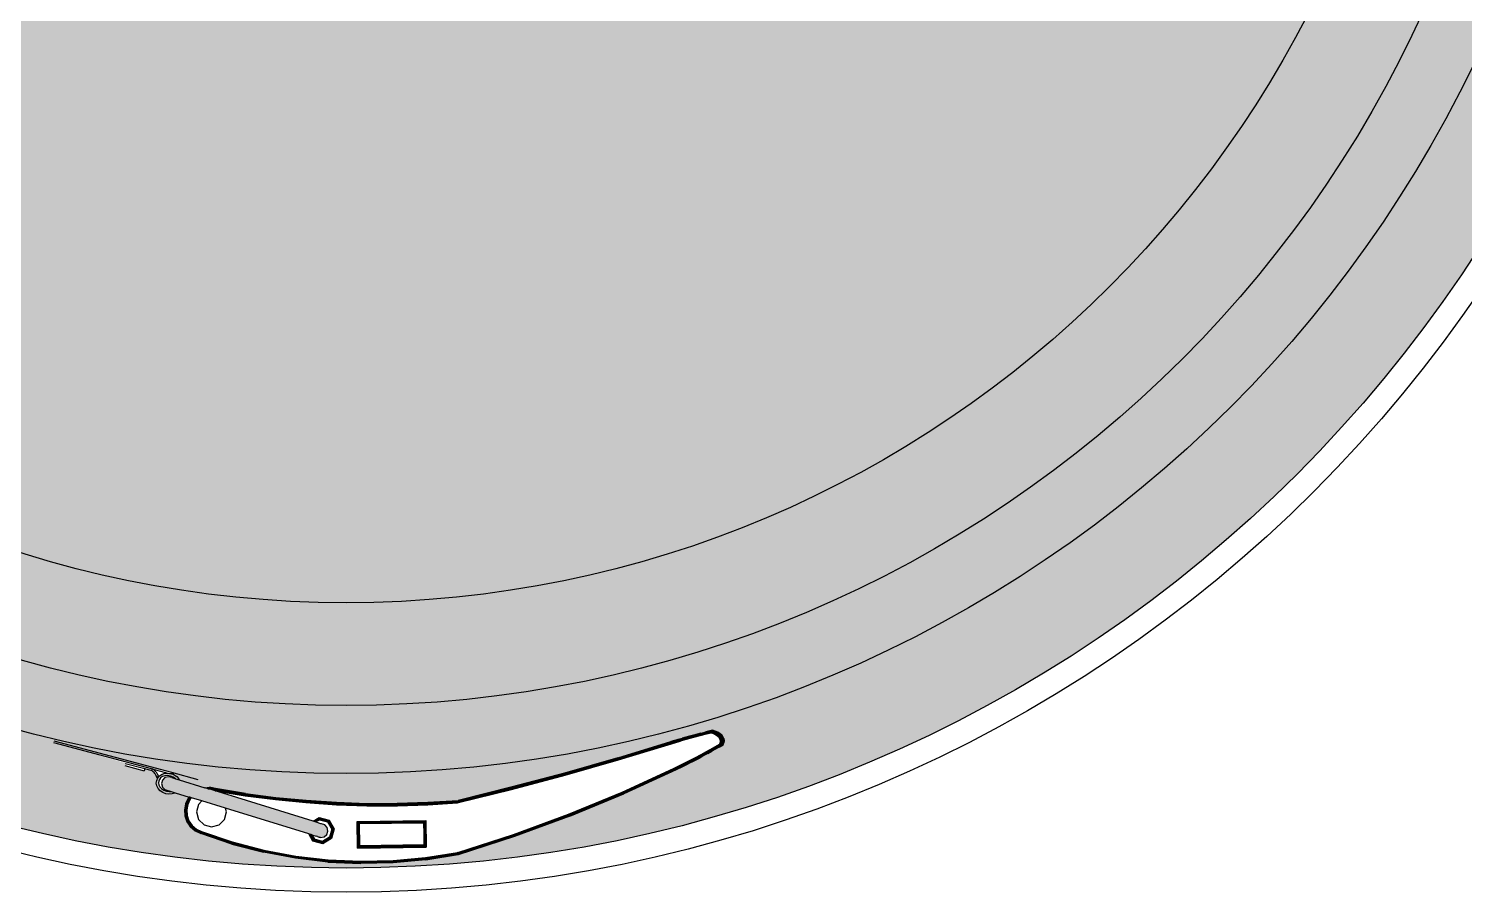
# Model space of a CAD drawing. Header units: millimetres. Extents: x -10849 to 51582, y -14593 to 28921.
# Drawn here: x 20472.1 to 20760.5, y 3285.2 to 3458.7 of the extents above; entities that cross this region are included whole.
import ezdxf

# ---------------------------------------------------------------- set-up
doc = ezdxf.new("R2010")
doc.units = ezdxf.units.MM
doc.layers.add('A-Door', color=150, linetype='Continuous')
doc.layers.add('Edges', color=7, linetype='Continuous')

# ---------------------------------------------------------------- blocks, each defined once
blk = doc.blocks.new('plasticwaterdrumplan')
at = {"layer": 'Edges'}
for p, q in [((25.724, -10.226), (26.594, -10.46)), ((25.728, -10.213), (26.776, -10.493)), ((30.757, -10.364), (31.23, -10.219)), ((31.231, -10.222), (30.758, -10.366)), ((31.232, -10.225), (30.759, -10.369)), ((31.234, -10.229), (30.761, -10.373)), ((31.235, -10.233), (30.763, -10.377)), ((30.764, -10.382), (31.304, -10.217)), ((31.263, -10.209), (31.23, -10.219)), ((31.264, -10.211), (31.231, -10.222)), ((31.265, -10.214), (31.232, -10.225)), ((31.267, -10.218), (31.234, -10.229)), ((31.269, -10.223), (31.235, -10.233)), ((31.263, -10.209), (31.297, -10.199)), ((31.298, -10.201), (31.264, -10.211)), ((31.299, -10.204), (31.265, -10.214)), ((31.3, -10.208), (31.267, -10.218)), ((31.302, -10.213), (31.269, -10.223)), ((31.297, -10.199), (31.331, -10.189)), ((31.331, -10.191), (31.298, -10.201)), ((31.332, -10.194), (31.299, -10.204)), ((31.334, -10.198), (31.3, -10.208)), ((31.335, -10.203), (31.302, -10.213)), ((31.304, -10.217), (31.337, -10.208)), ((31.364, -10.179), (31.331, -10.189)), ((31.365, -10.182), (31.331, -10.191)), ((31.366, -10.185), (31.332, -10.194)), ((31.367, -10.189), (31.334, -10.198)), ((31.369, -10.193), (31.335, -10.203)), ((31.337, -10.208), (31.404, -10.189)), ((31.398, -10.17), (31.364, -10.179)), ((31.399, -10.172), (31.365, -10.182)), ((31.4, -10.175), (31.366, -10.185)), ((31.401, -10.179), (31.367, -10.189)), ((31.402, -10.184), (31.369, -10.193)), ((31.398, -10.17), (31.432, -10.161)), ((31.433, -10.163), (31.399, -10.172)), ((31.434, -10.166), (31.4, -10.175)), ((31.435, -10.17), (31.401, -10.179)), ((31.436, -10.175), (31.402, -10.184)), ((31.404, -10.189), (31.437, -10.18)), ((31.466, -10.152), (31.432, -10.161)), ((31.467, -10.154), (31.433, -10.163)), ((31.467, -10.157), (31.434, -10.166)), ((31.468, -10.161), (31.435, -10.17)), ((31.469, -10.166), (31.436, -10.175)), ((31.437, -10.18), (31.504, -10.162)), ((31.5, -10.143), (31.466, -10.152)), ((31.501, -10.146), (31.467, -10.154)), ((31.501, -10.149), (31.467, -10.157)), ((31.502, -10.153), (31.468, -10.161)), ((31.503, -10.157), (31.469, -10.166)), ((31.5, -10.143), (31.534, -10.134)), ((31.535, -10.137), (31.501, -10.146)), ((31.535, -10.14), (31.501, -10.149)), ((31.536, -10.144), (31.502, -10.153)), ((31.537, -10.149), (31.503, -10.157)), ((31.504, -10.162), (31.538, -10.154)), ((31.568, -10.126), (31.534, -10.134)), ((31.569, -10.129), (31.535, -10.137)), ((31.569, -10.132), (31.535, -10.14)), ((31.57, -10.136), (31.536, -10.144)), ((31.571, -10.141), (31.537, -10.149)), ((31.538, -10.154), (31.591, -10.141)), ((31.603, -10.118), (31.568, -10.126)), ((31.601, -10.121), (31.569, -10.129)), ((31.599, -10.125), (31.569, -10.132)), ((31.597, -10.13), (31.57, -10.136)), ((31.594, -10.135), (31.571, -10.141)), ((31.594, -10.135), (31.591, -10.141)), ((31.591, -10.141), (31.604, -10.145)), ((31.597, -10.13), (31.594, -10.135)), ((31.61, -10.14), (31.594, -10.135)), ((31.599, -10.125), (31.597, -10.13)), ((31.616, -10.135), (31.597, -10.13)), ((31.601, -10.121), (31.599, -10.125)), ((31.621, -10.131), (31.599, -10.125)), ((31.603, -10.118), (31.601, -10.121)), ((31.625, -10.128), (31.601, -10.121)), ((31.603, -10.118), (31.628, -10.125)), ((31.627, -10.126), (31.603, -10.118)), ((31.604, -10.145), (31.623, -10.153)), ((31.609, -10.274), (31.665, -10.242)), ((31.63, -10.148), (31.61, -10.14)), ((31.616, -10.135), (31.621, -10.131)), ((31.637, -10.143), (31.616, -10.135)), ((31.621, -10.131), (31.625, -10.128)), ((31.643, -10.14), (31.621, -10.131)), ((31.623, -10.153), (31.639, -10.162)), ((31.625, -10.128), (31.627, -10.126)), ((31.647, -10.137), (31.625, -10.128)), ((31.627, -10.126), (31.628, -10.125)), ((31.65, -10.135), (31.627, -10.126)), ((31.651, -10.134), (31.628, -10.125)), ((31.647, -10.158), (31.63, -10.148)), ((31.643, -10.14), (31.637, -10.143)), ((31.654, -10.154), (31.637, -10.143)), ((31.639, -10.162), (31.652, -10.174)), ((31.647, -10.137), (31.643, -10.14)), ((31.661, -10.151), (31.643, -10.14)), ((31.65, -10.135), (31.647, -10.137)), ((31.666, -10.148), (31.647, -10.137)), ((31.661, -10.17), (31.647, -10.158)), ((31.673, -10.244), (31.648, -10.258)), ((31.65, -10.135), (31.651, -10.134)), ((31.669, -10.146), (31.65, -10.135)), ((31.67, -10.146), (31.651, -10.134)), ((31.652, -10.174), (31.662, -10.187)), ((31.681, -10.245), (31.653, -10.261)), ((31.661, -10.151), (31.654, -10.154)), ((31.669, -10.167), (31.654, -10.154)), ((31.666, -10.148), (31.661, -10.151)), ((31.675, -10.164), (31.661, -10.151)), ((31.671, -10.184), (31.661, -10.17)), ((31.662, -10.187), (31.667, -10.201)), ((31.668, -10.233), (31.665, -10.242)), ((31.665, -10.242), (31.673, -10.244)), ((31.669, -10.146), (31.666, -10.148)), ((31.681, -10.161), (31.666, -10.148)), ((31.667, -10.201), (31.67, -10.216)), ((31.67, -10.216), (31.668, -10.233)), ((31.669, -10.146), (31.67, -10.146)), ((31.684, -10.16), (31.669, -10.146)), ((31.669, -10.167), (31.675, -10.164)), ((31.679, -10.181), (31.669, -10.167)), ((31.67, -10.146), (31.685, -10.159)), ((31.677, -10.199), (31.671, -10.184)), ((31.673, -10.244), (31.677, -10.231)), ((31.673, -10.244), (31.681, -10.245)), ((31.675, -10.164), (31.681, -10.161)), ((31.686, -10.178), (31.675, -10.164)), ((31.679, -10.215), (31.677, -10.199)), ((31.677, -10.231), (31.679, -10.215)), ((31.686, -10.178), (31.679, -10.181)), ((31.685, -10.196), (31.679, -10.181)), ((31.681, -10.161), (31.684, -10.16)), ((31.692, -10.176), (31.681, -10.161)), ((31.681, -10.245), (31.686, -10.231)), ((31.681, -10.245), (31.688, -10.246)), ((31.684, -10.16), (31.685, -10.159)), ((31.695, -10.175), (31.684, -10.16)), ((31.696, -10.175), (31.685, -10.159)), ((31.693, -10.194), (31.685, -10.196)), ((31.688, -10.213), (31.685, -10.196)), ((31.692, -10.176), (31.686, -10.178)), ((31.693, -10.194), (31.686, -10.178)), ((31.686, -10.231), (31.688, -10.213)), ((31.686, -10.231), (31.693, -10.23)), ((31.695, -10.212), (31.688, -10.213)), ((31.688, -10.246), (31.693, -10.23)), ((31.695, -10.175), (31.692, -10.176)), ((31.698, -10.193), (31.692, -10.176)), ((31.698, -10.193), (31.693, -10.194)), ((31.695, -10.212), (31.693, -10.194)), ((31.693, -10.23), (31.695, -10.212)), ((31.693, -10.247), (31.699, -10.229)), ((31.693, -10.23), (31.699, -10.229)), ((31.695, -10.175), (31.696, -10.175)), ((31.702, -10.192), (31.695, -10.175)), ((31.701, -10.211), (31.695, -10.212)), ((31.703, -10.192), (31.696, -10.175)), ((31.696, -10.248), (31.702, -10.229)), ((31.697, -10.248), (31.703, -10.229)), ((31.702, -10.192), (31.698, -10.193)), ((31.701, -10.211), (31.698, -10.193)), ((31.699, -10.229), (31.701, -10.211)), ((31.699, -10.229), (31.702, -10.229)), ((31.704, -10.21), (31.701, -10.211)), ((31.702, -10.192), (31.703, -10.192)), ((31.704, -10.21), (31.702, -10.192)), ((31.702, -10.229), (31.704, -10.21)), ((31.702, -10.229), (31.703, -10.229)), ((31.703, -10.192), (31.706, -10.21)), ((31.706, -10.21), (31.703, -10.229)), ((31.704, -10.21), (31.706, -10.21)), ((30.757, -10.364), (30.282, -10.5)), ((30.758, -10.366), (30.283, -10.502)), ((30.759, -10.369), (30.284, -10.505)), ((30.761, -10.373), (30.285, -10.509)), ((31.403, -10.386), (31.438, -10.368)), ((31.443, -10.371), (31.408, -10.39)), ((31.438, -10.368), (31.508, -10.331)), ((31.478, -10.353), (31.443, -10.371)), ((31.483, -10.356), (31.448, -10.375)), ((31.486, -10.359), (31.451, -10.378)), ((31.489, -10.361), (31.454, -10.38)), ((31.457, -10.382), (31.492, -10.363)), ((31.513, -10.334), (31.478, -10.353)), ((31.517, -10.338), (31.483, -10.356)), ((31.521, -10.34), (31.486, -10.359)), ((31.524, -10.343), (31.489, -10.361)), ((31.527, -10.344), (31.492, -10.363)), ((31.508, -10.331), (31.542, -10.312)), ((31.547, -10.316), (31.513, -10.334)), ((31.552, -10.319), (31.517, -10.338)), ((31.556, -10.322), (31.521, -10.34)), ((31.559, -10.324), (31.524, -10.343)), ((31.561, -10.325), (31.527, -10.344)), ((31.542, -10.312), (31.609, -10.274)), ((31.581, -10.297), (31.547, -10.316)), ((31.586, -10.3), (31.552, -10.319)), ((31.59, -10.302), (31.556, -10.322)), ((31.593, -10.305), (31.559, -10.324)), ((31.561, -10.325), (31.596, -10.306)), ((31.615, -10.277), (31.581, -10.297)), ((31.62, -10.281), (31.586, -10.3)), ((31.624, -10.283), (31.59, -10.302)), ((31.627, -10.285), (31.593, -10.305)), ((31.63, -10.287), (31.596, -10.306)), ((31.648, -10.258), (31.615, -10.277)), ((31.653, -10.261), (31.62, -10.281)), ((31.657, -10.264), (31.624, -10.283)), ((31.661, -10.266), (31.627, -10.285)), ((31.663, -10.268), (31.63, -10.287)), ((31.688, -10.246), (31.657, -10.264)), ((31.693, -10.247), (31.661, -10.266)), ((31.663, -10.268), (31.697, -10.248)), ((31.696, -10.248), (31.663, -10.268)), ((31.688, -10.246), (31.693, -10.247)), ((31.693, -10.247), (31.696, -10.248)), ((31.696, -10.248), (31.697, -10.248)), ((26.359, -10.433), (26.532, -10.48)), ((26.364, -10.414), (26.537, -10.46)), ((26.537, -10.46), (26.532, -10.48)), ((26.537, -10.46), (26.59, -10.474)), ((26.599, -10.478), (26.59, -10.474)), ((26.594, -10.46), (26.602, -10.462)), ((26.607, -10.483), (26.599, -10.478)), ((26.616, -10.47), (26.602, -10.462)), ((26.602, -10.462), (26.745, -10.5)), ((26.607, -10.483), (26.614, -10.489)), ((26.621, -10.495), (26.614, -10.489)), ((26.623, -10.475), (26.616, -10.47)), ((26.628, -10.503), (26.621, -10.495)), ((26.629, -10.48), (26.623, -10.475)), ((26.635, -10.486), (26.629, -10.48)), ((26.64, -10.492), (26.635, -10.486)), ((26.645, -10.498), (26.64, -10.492)), ((26.649, -10.506), (26.645, -10.498)), ((26.717, -10.502), (26.745, -10.5)), ((26.745, -10.5), (26.773, -10.504)), ((26.745, -10.5), (26.772, -10.507)), ((26.776, -10.493), (27.012, -10.557)), ((26.776, -10.493), (26.8, -10.515)), ((30.282, -10.5), (29.804, -10.627)), ((30.283, -10.502), (29.805, -10.63)), ((30.763, -10.377), (30.286, -10.514)), ((30.288, -10.519), (30.764, -10.382)), ((30.797, -10.67), (31.262, -10.457)), ((31.266, -10.461), (30.801, -10.674)), ((31.27, -10.464), (30.804, -10.678)), ((31.273, -10.468), (30.807, -10.681)), ((31.276, -10.47), (30.809, -10.684)), ((31.278, -10.472), (30.811, -10.686)), ((31.262, -10.457), (31.333, -10.422)), ((31.302, -10.443), (31.266, -10.461)), ((31.306, -10.447), (31.27, -10.464)), ((31.309, -10.45), (31.273, -10.468)), ((31.312, -10.452), (31.276, -10.47)), ((31.314, -10.454), (31.278, -10.472)), ((31.337, -10.426), (31.302, -10.443)), ((31.342, -10.429), (31.306, -10.447)), ((31.345, -10.432), (31.309, -10.45)), ((31.348, -10.435), (31.312, -10.452)), ((31.314, -10.454), (31.35, -10.436)), ((31.333, -10.422), (31.403, -10.386)), ((31.373, -10.408), (31.337, -10.426)), ((31.377, -10.411), (31.342, -10.429)), ((31.381, -10.414), (31.345, -10.432)), ((31.384, -10.417), (31.348, -10.435)), ((31.35, -10.436), (31.386, -10.418)), ((31.408, -10.39), (31.373, -10.408)), ((31.413, -10.393), (31.377, -10.411)), ((31.416, -10.396), (31.381, -10.414)), ((31.419, -10.398), (31.384, -10.417)), ((31.422, -10.4), (31.386, -10.418)), ((31.448, -10.375), (31.413, -10.393)), ((31.451, -10.378), (31.416, -10.396)), ((31.454, -10.38), (31.419, -10.398)), ((31.422, -10.4), (31.457, -10.382)), ((26.633, -10.51), (26.628, -10.503)), ((26.638, -10.518), (26.633, -10.51)), ((26.642, -10.527), (26.638, -10.518)), ((26.641, -10.59), (26.644, -10.566)), ((26.646, -10.615), (26.641, -10.59)), ((26.645, -10.536), (26.642, -10.527)), ((26.644, -10.566), (26.654, -10.544)), ((26.646, -10.539), (26.645, -10.536)), ((26.65, -10.545), (26.646, -10.539)), ((26.658, -10.638), (26.646, -10.615)), ((26.653, -10.513), (26.649, -10.506)), ((26.65, -10.545), (26.649, -10.55)), ((26.658, -10.529), (26.65, -10.545)), ((26.656, -10.521), (26.653, -10.513)), ((26.654, -10.544), (26.67, -10.525)), ((26.658, -10.529), (26.656, -10.521)), ((26.662, -10.571), (26.66, -10.586)), ((26.66, -10.586), (26.663, -10.604)), ((26.668, -10.557), (26.662, -10.571)), ((26.663, -10.604), (26.673, -10.622)), ((26.679, -10.543), (26.668, -10.557)), ((26.67, -10.525), (26.692, -10.511)), ((26.673, -10.622), (26.688, -10.639)), ((26.696, -10.532), (26.679, -10.543)), ((26.696, -10.564), (26.688, -10.594)), ((26.688, -10.594), (26.696, -10.625)), ((26.692, -10.511), (26.717, -10.502)), ((26.718, -10.525), (26.696, -10.532)), ((26.718, -10.541), (26.696, -10.564)), ((26.696, -10.625), (26.718, -10.648)), ((26.742, -10.523), (26.718, -10.525)), ((26.749, -10.533), (26.718, -10.541)), ((26.767, -10.527), (26.742, -10.523)), ((26.78, -10.541), (26.749, -10.533)), ((26.791, -10.536), (26.767, -10.527)), ((26.8, -10.515), (26.772, -10.507)), ((26.773, -10.504), (26.8, -10.515)), ((26.78, -10.541), (26.805, -10.549)), ((26.811, -10.55), (26.791, -10.536)), ((26.8, -10.515), (26.823, -10.531)), ((26.811, -10.55), (26.805, -10.549)), ((26.812, -10.551), (26.811, -10.55)), ((26.812, -10.551), (26.846, -10.561)), ((26.823, -10.531), (26.841, -10.551)), ((26.841, -10.551), (26.846, -10.561)), ((26.846, -10.561), (27.073, -10.631)), ((27.073, -10.631), (27.115, -10.627)), ((27.078, -10.633), (27.114, -10.63)), ((27.114, -10.63), (27.115, -10.627)), ((27.114, -10.633), (27.114, -10.63)), ((27.114, -10.63), (27.168, -10.64)), ((27.169, -10.638), (27.115, -10.627)), ((29.804, -10.627), (29.334, -10.745)), ((29.805, -10.63), (29.334, -10.747)), ((30.284, -10.505), (29.806, -10.633)), ((30.285, -10.509), (29.807, -10.637)), ((30.286, -10.514), (29.808, -10.641)), ((29.809, -10.646), (30.288, -10.519)), ((26.676, -10.658), (26.658, -10.638)), ((26.699, -10.674), (26.676, -10.658)), ((26.688, -10.639), (26.708, -10.653)), ((26.725, -10.684), (26.699, -10.674)), ((26.708, -10.653), (26.731, -10.662)), ((26.718, -10.648), (26.772, -10.664)), ((26.753, -10.689), (26.725, -10.684)), ((26.731, -10.662), (26.756, -10.665)), ((26.781, -10.686), (26.753, -10.689)), ((26.756, -10.665), (26.772, -10.664)), ((26.772, -10.664), (26.81, -10.676)), ((26.806, -10.678), (26.781, -10.686)), ((26.81, -10.676), (26.806, -10.678)), ((26.81, -10.676), (26.933, -10.714)), ((26.926, -10.723), (26.902, -10.773)), ((26.904, -10.774), (26.928, -10.725)), ((26.907, -10.775), (26.931, -10.726)), ((26.911, -10.776), (26.934, -10.729)), ((26.916, -10.778), (26.938, -10.731)), ((26.943, -10.734), (26.921, -10.779)), ((26.933, -10.714), (26.926, -10.723)), ((26.928, -10.725), (26.926, -10.723)), ((26.928, -10.725), (26.936, -10.715)), ((26.931, -10.726), (26.928, -10.725)), ((26.931, -10.726), (26.94, -10.716)), ((26.934, -10.729), (26.931, -10.726)), ((26.936, -10.715), (26.933, -10.714)), ((26.934, -10.729), (26.944, -10.717)), ((26.94, -10.716), (26.936, -10.715)), ((26.938, -10.731), (26.949, -10.719)), ((26.944, -10.717), (26.94, -10.716)), ((26.955, -10.72), (26.943, -10.734)), ((26.949, -10.719), (26.944, -10.717)), ((26.955, -10.72), (26.949, -10.719)), ((27.048, -10.749), (26.955, -10.72)), ((27.048, -10.749), (27.018, -10.779)), ((27.259, -10.814), (27.048, -10.749)), ((27.078, -10.633), (27.073, -10.631)), ((27.087, -10.635), (27.078, -10.633)), ((27.087, -10.635), (27.114, -10.633)), ((27.098, -10.639), (27.087, -10.635)), ((27.098, -10.639), (27.114, -10.638)), ((27.11, -10.643), (27.098, -10.639)), ((27.11, -10.643), (27.114, -10.642)), ((27.114, -10.633), (27.168, -10.643)), ((27.114, -10.638), (27.114, -10.633)), ((27.114, -10.638), (27.167, -10.648)), ((27.114, -10.642), (27.166, -10.652)), ((27.148, -10.654), (27.114, -10.642)), ((27.165, -10.658), (27.148, -10.654)), ((28.039, -10.928), (27.148, -10.654)), ((27.165, -10.658), (27.434, -10.702)), ((27.435, -10.697), (27.166, -10.652)), ((27.436, -10.692), (27.167, -10.648)), ((27.437, -10.684), (27.168, -10.64)), ((27.436, -10.688), (27.168, -10.643)), ((27.437, -10.682), (27.169, -10.638)), ((27.434, -10.702), (27.704, -10.737)), ((27.705, -10.732), (27.435, -10.697)), ((27.706, -10.723), (27.436, -10.688)), ((27.705, -10.727), (27.436, -10.692)), ((27.437, -10.682), (27.706, -10.717)), ((27.706, -10.72), (27.437, -10.684)), ((27.704, -10.737), (27.975, -10.764)), ((27.976, -10.754), (27.705, -10.727)), ((27.976, -10.759), (27.705, -10.732)), ((27.706, -10.717), (27.977, -10.744)), ((27.977, -10.746), (27.706, -10.72)), ((27.976, -10.75), (27.706, -10.723)), ((28.248, -10.767), (27.976, -10.75)), ((28.248, -10.772), (27.976, -10.754)), ((28.248, -10.762), (27.977, -10.744)), ((28.248, -10.764), (27.977, -10.746)), ((29.063, -10.762), (29.334, -10.745)), ((29.334, -10.747), (29.063, -10.764)), ((29.335, -10.75), (29.063, -10.768)), ((29.326, -10.756), (29.063, -10.772)), ((29.335, -10.754), (29.326, -10.756)), ((29.326, -10.756), (29.327, -10.76)), ((29.334, -10.747), (29.334, -10.745)), ((29.335, -10.75), (29.334, -10.747)), ((29.806, -10.633), (29.335, -10.75)), ((29.807, -10.637), (29.335, -10.754)), ((29.808, -10.641), (29.335, -10.759)), ((29.335, -10.754), (29.335, -10.75)), ((29.335, -10.754), (29.335, -10.759)), ((29.336, -10.764), (29.809, -10.646)), ((30.318, -10.868), (30.797, -10.67)), ((30.801, -10.674), (30.321, -10.872)), ((30.804, -10.678), (30.324, -10.876)), ((30.807, -10.681), (30.327, -10.879)), ((30.809, -10.684), (30.329, -10.882)), ((30.33, -10.884), (30.811, -10.686)), ((26.902, -10.773), (26.891, -10.827)), ((26.891, -10.827), (26.896, -10.882)), ((26.894, -10.827), (26.891, -10.827)), ((26.894, -10.827), (26.904, -10.774)), ((26.898, -10.882), (26.894, -10.827)), ((26.897, -10.828), (26.894, -10.827)), ((26.896, -10.882), (26.914, -10.935)), ((26.898, -10.882), (26.896, -10.882)), ((26.897, -10.828), (26.907, -10.775)), ((26.901, -10.881), (26.897, -10.828)), ((26.902, -10.828), (26.897, -10.828)), ((26.901, -10.881), (26.898, -10.882)), ((26.916, -10.933), (26.898, -10.882)), ((26.906, -10.88), (26.901, -10.881)), ((26.919, -10.932), (26.901, -10.881)), ((26.902, -10.773), (26.904, -10.774)), ((26.902, -10.828), (26.911, -10.776)), ((26.906, -10.88), (26.902, -10.828)), ((26.904, -10.774), (26.907, -10.775)), ((26.906, -10.828), (26.916, -10.778)), ((26.91, -10.879), (26.906, -10.828)), ((26.923, -10.93), (26.906, -10.88)), ((26.907, -10.775), (26.911, -10.776)), ((26.927, -10.928), (26.91, -10.879)), ((26.921, -10.779), (26.912, -10.828)), ((26.912, -10.828), (26.916, -10.878)), ((26.916, -10.878), (26.932, -10.925)), ((27.018, -10.779), (27, -10.846)), ((27, -10.846), (27.018, -10.913)), ((27.25, -10.913), (27.268, -10.846)), ((27.268, -10.846), (27.259, -10.814)), ((28.001, -11.042), (27.259, -10.814)), ((27.975, -10.764), (28.247, -10.782)), ((28.247, -10.776), (27.976, -10.759)), ((28.519, -10.785), (28.247, -10.776)), ((28.247, -10.782), (28.519, -10.791)), ((28.248, -10.762), (28.52, -10.77)), ((28.52, -10.773), (28.248, -10.764)), ((28.52, -10.776), (28.248, -10.767)), ((28.519, -10.781), (28.248, -10.772)), ((28.792, -10.781), (28.519, -10.781)), ((28.792, -10.785), (28.519, -10.785)), ((28.519, -10.791), (28.792, -10.791)), ((28.52, -10.77), (28.791, -10.77)), ((28.791, -10.773), (28.52, -10.773)), ((28.792, -10.776), (28.52, -10.776)), ((29.063, -10.762), (28.791, -10.77)), ((29.063, -10.764), (28.791, -10.773)), ((29.063, -10.768), (28.792, -10.776)), ((29.063, -10.772), (28.792, -10.781)), ((29.064, -10.777), (28.792, -10.785)), ((28.792, -10.791), (29.064, -10.782)), ((29.327, -10.76), (29.064, -10.777)), ((29.064, -10.782), (29.328, -10.765)), ((29.327, -10.761), (29.332, -10.759)), ((29.332, -10.759), (29.327, -10.76)), ((29.327, -10.76), (29.327, -10.761)), ((29.327, -10.761), (29.328, -10.765)), ((29.328, -10.766), (29.336, -10.764)), ((29.328, -10.765), (29.336, -10.764)), ((29.328, -10.765), (29.328, -10.766)), ((29.332, -10.759), (29.335, -10.759)), ((29.335, -10.759), (29.336, -10.764)), ((29.827, -11.048), (30.318, -10.868)), ((30.321, -10.872), (29.83, -11.053)), ((30.324, -10.876), (29.832, -11.057)), ((30.327, -10.879), (29.834, -11.061)), ((30.329, -10.882), (29.836, -11.063)), ((30.33, -10.884), (29.837, -11.066)), ((26.916, -10.933), (26.914, -10.935)), ((26.914, -10.935), (26.945, -10.98)), ((26.919, -10.932), (26.916, -10.933)), ((26.947, -10.979), (26.916, -10.933)), ((26.923, -10.93), (26.919, -10.932)), ((26.95, -10.976), (26.919, -10.932)), ((26.953, -10.974), (26.923, -10.93)), ((26.956, -10.97), (26.927, -10.928)), ((26.932, -10.925), (26.96, -10.967)), ((26.945, -10.98), (26.947, -10.979)), ((26.945, -10.98), (26.987, -11.016)), ((26.947, -10.979), (26.95, -10.976)), ((26.989, -11.014), (26.947, -10.979)), ((26.95, -10.976), (26.953, -10.974)), ((26.99, -11.011), (26.95, -10.976)), ((26.993, -11.008), (26.953, -10.974)), ((26.995, -11.004), (26.956, -10.97)), ((26.96, -10.967), (26.998, -10.999)), ((26.989, -11.014), (26.987, -11.016)), ((26.99, -11.011), (26.989, -11.014)), ((27.038, -11.038), (26.989, -11.014)), ((26.993, -11.008), (26.99, -11.011)), ((27.039, -11.035), (26.99, -11.011)), ((27.041, -11.031), (26.993, -11.008)), ((27.043, -11.026), (26.995, -11.004)), ((26.998, -10.999), (27.045, -11.022)), ((27.018, -10.913), (27.067, -10.962)), ((27.067, -10.962), (27.134, -10.98)), ((27.134, -10.98), (27.201, -10.962)), ((27.201, -10.962), (27.25, -10.913)), ((28.039, -10.928), (28.095, -10.896)), ((28.045, -10.93), (28.039, -10.928)), ((28.096, -10.901), (28.045, -10.93)), ((28.052, -10.932), (28.045, -10.93)), ((28.096, -10.907), (28.052, -10.932)), ((28.057, -10.934), (28.052, -10.932)), ((28.097, -10.911), (28.057, -10.934)), ((28.061, -10.935), (28.057, -10.934)), ((28.097, -10.914), (28.061, -10.935)), ((28.065, -10.936), (28.061, -10.935)), ((28.065, -10.936), (28.098, -10.917)), ((28.065, -10.936), (28.106, -10.949)), ((28.095, -10.896), (28.182, -10.919)), ((28.179, -10.924), (28.096, -10.901)), ((28.096, -10.907), (28.096, -10.901)), ((28.176, -10.928), (28.096, -10.907)), ((28.097, -10.911), (28.096, -10.907)), ((28.173, -10.931), (28.097, -10.911)), ((28.097, -10.914), (28.097, -10.911)), ((28.171, -10.934), (28.097, -10.914)), ((28.098, -10.917), (28.097, -10.914)), ((28.098, -10.917), (28.169, -10.936)), ((28.106, -10.949), (28.107, -10.949)), ((28.107, -10.949), (28.11, -10.95)), ((28.11, -10.95), (28.112, -10.951)), ((28.112, -10.951), (28.115, -10.952)), ((28.145, -10.962), (28.115, -10.952)), ((28.166, -10.986), (28.145, -10.962)), ((28.172, -11.018), (28.166, -10.986)), ((28.171, -10.934), (28.169, -10.936)), ((28.169, -10.936), (28.206, -11)), ((28.173, -10.931), (28.171, -10.934)), ((28.209, -11), (28.171, -10.934)), ((28.176, -10.928), (28.173, -10.931)), ((28.212, -11), (28.173, -10.931)), ((28.179, -10.924), (28.176, -10.928)), ((28.217, -10.999), (28.176, -10.928)), ((28.222, -10.998), (28.179, -10.924)), ((28.182, -10.919), (28.228, -10.998)), ((28.206, -11), (28.187, -11.072)), ((28.189, -11.074), (28.209, -11)), ((28.192, -11.076), (28.212, -11)), ((28.196, -11.079), (28.217, -10.999)), ((28.2, -11.082), (28.222, -10.998)), ((28.228, -10.998), (28.204, -11.085)), ((28.206, -11), (28.209, -11)), ((28.209, -11), (28.212, -11)), ((28.212, -11), (28.217, -10.999)), ((28.217, -10.999), (28.222, -10.998)), ((28.433, -10.932), (29.046, -10.923)), ((28.436, -11.169), (28.433, -10.932)), ((28.433, -10.932), (28.438, -10.937)), ((29.041, -10.928), (28.438, -10.937)), ((28.438, -10.937), (28.441, -11.163)), ((28.438, -10.937), (28.443, -10.941)), ((29.036, -10.933), (28.443, -10.941)), ((28.443, -10.941), (28.446, -11.158)), ((28.443, -10.941), (28.447, -10.946)), ((29.032, -10.937), (28.447, -10.946)), ((28.447, -10.946), (28.45, -10.949)), ((28.447, -10.946), (28.45, -11.154)), ((29.029, -10.941), (28.45, -10.949)), ((28.45, -10.949), (28.453, -11.151)), ((28.45, -10.949), (28.453, -10.951)), ((28.453, -10.951), (29.026, -10.943)), ((28.456, -11.148), (28.453, -10.951)), ((29.026, -10.943), (29.029, -10.941)), ((29.026, -10.943), (29.029, -11.14)), ((29.029, -10.941), (29.032, -10.937)), ((29.031, -11.143), (29.029, -10.941)), ((29.032, -10.937), (29.036, -10.933)), ((29.035, -11.146), (29.032, -10.937)), ((29.036, -10.933), (29.041, -10.928)), ((29.039, -11.15), (29.036, -10.933)), ((29.041, -10.928), (29.046, -10.923)), ((29.044, -11.155), (29.041, -10.928)), ((29.046, -10.923), (29.049, -11.16)), ((26.987, -11.016), (27.037, -11.04)), ((27.038, -11.038), (27.037, -11.04)), ((27.314, -11.133), (27.037, -11.04)), ((27.314, -11.13), (27.038, -11.038)), ((27.315, -11.127), (27.039, -11.035)), ((27.316, -11.123), (27.041, -11.031)), ((27.318, -11.119), (27.043, -11.026)), ((27.045, -11.022), (27.319, -11.114)), ((27.597, -11.204), (27.314, -11.13)), ((27.314, -11.133), (27.596, -11.206)), ((27.597, -11.2), (27.315, -11.127)), ((27.598, -11.196), (27.316, -11.123)), ((27.599, -11.192), (27.318, -11.119)), ((27.319, -11.114), (27.6, -11.187)), ((28.038, -11.107), (28.001, -11.042)), ((28.008, -11.044), (28.001, -11.042)), ((28.008, -11.044), (28.042, -11.103)), ((28.015, -11.047), (28.008, -11.044)), ((28.015, -11.047), (28.045, -11.098)), ((28.021, -11.048), (28.015, -11.047)), ((28.021, -11.048), (28.048, -11.095)), ((28.025, -11.05), (28.021, -11.048)), ((28.025, -11.05), (28.05, -11.092)), ((28.028, -11.051), (28.025, -11.05)), ((28.028, -11.051), (28.052, -11.09)), ((28.029, -11.051), (28.028, -11.051)), ((28.052, -11.09), (28.029, -11.051)), ((28.029, -11.051), (28.068, -11.063)), ((28.126, -11.13), (28.038, -11.107)), ((28.045, -11.098), (28.042, -11.103)), ((28.042, -11.103), (28.125, -11.125)), ((28.048, -11.095), (28.045, -11.098)), ((28.045, -11.098), (28.124, -11.12)), ((28.05, -11.092), (28.048, -11.095)), ((28.048, -11.095), (28.124, -11.115)), ((28.052, -11.09), (28.05, -11.092)), ((28.05, -11.092), (28.123, -11.112)), ((28.123, -11.109), (28.052, -11.09)), ((28.078, -11.066), (28.068, -11.063)), ((28.078, -11.066), (28.086, -11.068)), ((28.086, -11.068), (28.088, -11.069)), ((28.088, -11.069), (28.093, -11.071)), ((28.093, -11.071), (28.096, -11.071)), ((28.096, -11.071), (28.099, -11.072)), ((28.099, -11.072), (28.101, -11.073)), ((28.106, -11.074), (28.101, -11.073)), ((28.106, -11.074), (28.137, -11.069)), ((28.187, -11.072), (28.123, -11.109)), ((28.123, -11.112), (28.189, -11.074)), ((28.123, -11.112), (28.123, -11.109)), ((28.124, -11.115), (28.123, -11.112)), ((28.124, -11.115), (28.192, -11.076)), ((28.124, -11.12), (28.196, -11.079)), ((28.124, -11.12), (28.124, -11.115)), ((28.125, -11.125), (28.124, -11.12)), ((28.125, -11.125), (28.2, -11.082)), ((28.204, -11.085), (28.126, -11.13)), ((28.137, -11.069), (28.161, -11.048)), ((28.161, -11.048), (28.172, -11.018)), ((28.189, -11.074), (28.187, -11.072)), ((28.192, -11.076), (28.189, -11.074)), ((28.196, -11.079), (28.192, -11.076)), ((28.2, -11.082), (28.196, -11.079)), ((29.029, -11.14), (28.456, -11.148)), ((29.031, -11.143), (29.029, -11.14)), ((29.83, -11.053), (29.329, -11.216)), ((29.33, -11.21), (29.827, -11.048)), ((29.832, -11.057), (29.33, -11.22)), ((29.834, -11.061), (29.332, -11.225)), ((29.836, -11.063), (29.333, -11.227)), ((29.837, -11.066), (29.334, -11.23)), ((27.883, -11.259), (27.596, -11.206)), ((27.884, -11.254), (27.597, -11.2)), ((27.883, -11.257), (27.597, -11.204)), ((27.884, -11.25), (27.598, -11.196)), ((27.885, -11.245), (27.599, -11.192)), ((27.6, -11.187), (27.886, -11.24)), ((28.173, -11.291), (27.883, -11.257)), ((28.172, -11.294), (27.883, -11.259)), ((28.173, -11.283), (27.884, -11.25)), ((28.173, -11.288), (27.884, -11.254)), ((28.174, -11.279), (27.885, -11.245)), ((27.886, -11.24), (28.174, -11.273)), ((28.436, -11.169), (29.049, -11.16)), ((28.441, -11.163), (28.436, -11.169)), ((29.044, -11.155), (28.441, -11.163)), ((28.446, -11.158), (28.441, -11.163)), ((29.039, -11.15), (28.446, -11.158)), ((28.45, -11.154), (28.446, -11.158)), ((29.035, -11.146), (28.45, -11.154)), ((28.453, -11.151), (28.45, -11.154)), ((29.031, -11.143), (28.453, -11.151)), ((28.456, -11.148), (28.453, -11.151)), ((28.754, -11.28), (29.043, -11.254)), ((29.044, -11.259), (28.754, -11.286)), ((29.045, -11.264), (28.755, -11.29)), ((29.045, -11.268), (28.755, -11.295)), ((29.035, -11.146), (29.031, -11.143)), ((29.039, -11.15), (29.035, -11.146)), ((29.044, -11.155), (29.039, -11.15)), ((29.043, -11.254), (29.327, -11.208)), ((29.049, -11.16), (29.044, -11.155)), ((29.327, -11.213), (29.044, -11.259)), ((29.329, -11.218), (29.045, -11.264)), ((29.331, -11.222), (29.045, -11.268)), ((29.332, -11.225), (29.045, -11.271)), ((29.046, -11.274), (29.333, -11.227)), ((29.327, -11.208), (29.33, -11.207)), ((29.327, -11.211), (29.327, -11.208)), ((29.327, -11.211), (29.33, -11.21)), ((29.327, -11.211), (29.327, -11.213)), ((29.331, -11.212), (29.327, -11.213)), ((29.327, -11.213), (29.329, -11.216)), ((29.329, -11.216), (29.329, -11.218)), ((29.329, -11.218), (29.33, -11.22)), ((29.33, -11.207), (29.33, -11.21)), ((29.33, -11.21), (29.331, -11.212)), ((29.33, -11.22), (29.331, -11.222)), ((29.331, -11.222), (29.332, -11.225)), ((29.332, -11.225), (29.333, -11.227)), ((29.333, -11.227), (29.334, -11.23)), ((28.172, -11.294), (28.464, -11.307)), ((28.464, -11.297), (28.173, -11.283)), ((28.464, -11.301), (28.173, -11.288)), ((28.464, -11.304), (28.173, -11.291)), ((28.174, -11.273), (28.464, -11.287)), ((28.464, -11.292), (28.174, -11.279)), ((28.464, -11.287), (28.754, -11.28)), ((28.754, -11.286), (28.464, -11.292)), ((28.755, -11.29), (28.464, -11.297)), ((28.755, -11.295), (28.464, -11.301)), ((28.755, -11.298), (28.464, -11.304)), ((28.755, -11.3), (28.464, -11.307)), ((29.045, -11.271), (28.755, -11.298)), ((29.046, -11.274), (28.755, -11.3))]:
    blk.add_line(p, q, dxfattribs=at)
for radius in [12.215, 11.999, 11.157, 10.549, 9.633]:
    blk.add_circle((28.334, 0.652), radius, dxfattribs=at)

msp = doc.modelspace()

# ---------------------------------------------------------------- hatches: boundary and pattern name
h = msp.add_hatch(color=5)
h.dxf.hatch_style = 1
h.paths.add_polyline_path([(20806.06, 3560.27, 1), (20265.7, 3560.27, 1)])
h.paths.add_polyline_path([(20284.65, 3560.27, -1), (20787.11, 3560.27, -1)], flags=16)
h.paths.add_polyline_path([(20298.35, 3560.27, -1), (20773.42, 3560.27, -1)], flags=0)
h.paths.add_polyline_path([(20318.97, 3560.27, -1), (20752.79, 3560.27, -1)], flags=0)
h.paths.add_polyline_path([(20673.26, 3560.24, -1), (20743.16, 3560.24, -1)], flags=0)
h.paths.add_polyline_path([(20676.9, 3560.24, -1), (20739.52, 3560.24, -1)], flags=0)
h.paths.add_polyline_path([(20678.29, 3560.24, -1), (20738.13, 3560.24, -1)], flags=0)
h.paths.add_polyline_path([(20681.09, 3560.24, -1), (20735.33, 3560.24, -1)], flags=0)
h.paths.add_polyline_path([(20726.24, 3552.28), (20721.58, 3555.47), (20720.59, 3553.09), (20718.32, 3550.13), (20715.36, 3547.86), (20712.98, 3546.87), (20716.17, 3542.21), (20713.36, 3541.04), (20708.21, 3540.36), (20703.07, 3541.04), (20700.25, 3542.21), (20703.44, 3546.87), (20701.06, 3547.86), (20698.1, 3550.13), (20695.83, 3553.09), (20694.84, 3555.47), (20690.18, 3552.28), (20689.01, 3555.09), (20688.34, 3560.24), (20689.01, 3565.38), (20690.18, 3568.2), (20694.84, 3565.01), (20695.83, 3567.39), (20698.1, 3570.35), (20701.06, 3572.62), (20703.44, 3573.61), (20700.25, 3578.27), (20703.07, 3579.44), (20708.21, 3580.11), (20713.36, 3579.44), (20716.17, 3578.27), (20712.98, 3573.61), (20715.36, 3572.62), (20718.32, 3570.35), (20720.59, 3567.39), (20721.58, 3565.01), (20726.24, 3568.2), (20727.41, 3565.38), (20728.09, 3560.24), (20727.41, 3555.09)], flags=0)
h.paths.add_polyline_path([(20700.12, 3560.24, -1), (20716.31, 3560.24, -1)], flags=0)
h.paths.add_polyline_path([(20491.43, 3310.67), (20495.32, 3309.63), (20495.43, 3310.06), (20491.54, 3311.11)], flags=16)
h.paths.add_polyline_path([(20502.39, 3307.79), (20502.51, 3307.75), (20502.26, 3308.02)], flags=16)
h.paths.add_polyline_path([(20611.71, 3314.83), (20611.62, 3314.84), (20610.48, 3314.18), (20608.95, 3313.31), (20607.39, 3312.46), (20605.81, 3311.62), (20604.21, 3310.8), (20603, 3310.19), (20602.18, 3309.8), (20591.68, 3304.98), (20580.84, 3300.51), (20569.74, 3296.43), (20558.41, 3292.74), (20558.39, 3292.79), (20551.92, 3291.74), (20545.38, 3291.16), (20538.81, 3290.99), (20532.25, 3291.3), (20525.73, 3292.07), (20519.27, 3293.26), (20512.92, 3294.91), (20506.69, 3297), (20505.57, 3297.54), (20504.62, 3298.35), (20503.92, 3299.38), (20503.51, 3300.55), (20503.41, 3301.8), (20503.64, 3303.02), (20504.29, 3304.37), (20501.61, 3305.2), (20500.62, 3304.87), (20499.34, 3305.07), (20498.29, 3305.79), (20497.75, 3306.85), (20497.87, 3307.96), (20497.88, 3307.97), (20497.94, 3308.1), (20497.89, 3308.26), (20497.88, 3308.28), (20497.86, 3308.35), (20497.79, 3308.56), (20497.7, 3308.75), (20497.6, 3308.94), (20497.47, 3309.11), (20497.33, 3309.27), (20497.17, 3309.41), (20497, 3309.54), (20496.82, 3309.65), (20496.62, 3309.75), (20495.43, 3310.06), (20477.13, 3315.33), (20496.71, 3310.08), (20500.82, 3309.31), (20501.34, 3308.83), (20500.73, 3309), (20500.12, 3309.16), (20499.49, 3309.11), (20498.92, 3308.92), (20498.43, 3308.6), (20498.06, 3308.18), (20497.84, 3307.68), (20497.78, 3307.13), (20497.89, 3306.58), (20498.15, 3306.06), (20498.55, 3305.61), (20499.07, 3305.25), (20499.66, 3305.02), (20500.3, 3304.92), (20500.92, 3304.97), (20501.5, 3305.16), (20501.57, 3305.21), (20500.72, 3305.47), (20500.07, 3305.42), (20499, 3305.84), (20498.32, 3306.61), (20498.13, 3307.6), (20498.79, 3308.36), (20499.77, 3308.68), (20500.9, 3308.51), (20501.62, 3308.02), (20500.9, 3308.24), (20500.21, 3308.43), (20499.51, 3308.24), (20499.01, 3307.73), (20498.82, 3307.04), (20499.01, 3306.35), (20499.51, 3305.84), (20500.72, 3305.47), (20501.57, 3305.21), (20504.36, 3304.35), (20504.42, 3304.33), (20504.5, 3304.31), (20504.59, 3304.28), (20504.71, 3304.24), (20504.83, 3304.2), (20506.95, 3303.55), (20511.69, 3302.1), (20528.39, 3296.96), (20528.84, 3296.82), (20529.91, 3296.49), (20530.13, 3296.43), (20530.57, 3296.29), (20530.77, 3296.23), (20531.46, 3296.37), (20532, 3296.83), (20532.24, 3297.51), (20532.11, 3298.22), (20531.64, 3298.76), (20530.99, 3298.99), (20529.83, 3299.34), (20529.76, 3299.37), (20529.66, 3299.4), (20529.54, 3299.43), (20509.18, 3305.69), (20508.42, 3305.96), (20508.34, 3305.95), (20507.81, 3306.12), (20507.62, 3306.17), (20507.5, 3306.21), (20508.44, 3306.3), (20509.66, 3306.07), (20515.7, 3305.07), (20521.76, 3304.28), (20527.85, 3303.68), (20533.96, 3303.28), (20540.07, 3303.08), (20546.19, 3303.08), (20552.31, 3303.28), (20558.42, 3303.66), (20569, 3306.3), (20579.76, 3309.18), (20590.46, 3312.24), (20601.1, 3315.48), (20602.23, 3315.84), (20603.74, 3316.28), (20605.27, 3316.71), (20606.8, 3317.11), (20608.33, 3317.49), (20609.49, 3317.76), (20610.36, 3317.53), (20611.4, 3316.9), (20611.53, 3316.58), (20611.86, 3316.14)], flags=16)
h.paths.add_polyline_path([(20611.74, 3315.28), (20611.76, 3315.28), (20611.75, 3315.32)], flags=16)
h.paths.add_polyline_path([(20546.2, 3302.74), (20552.32, 3302.94), (20557.81, 3303.29), (20558.23, 3303.4), (20552.32, 3303.05), (20546.2, 3302.85)], flags=0)
h.paths.add_polyline_path([(20558.21, 3303.53), (20552.31, 3303.14), (20552.33, 3302.82), (20558.27, 3303.21), (20558.25, 3303.29), (20558.25, 3303.32)], flags=0)
h.paths.add_polyline_path([(20546.2, 3302.62), (20540.07, 3302.62), (20533.94, 3302.82), (20527.82, 3303.22), (20521.71, 3303.82), (20515.63, 3304.62), (20509.58, 3305.62), (20509.18, 3305.69), (20508.15, 3306.05), (20508.06, 3306.04), (20508.18, 3306), (20509.6, 3305.74), (20515.65, 3304.74), (20521.72, 3303.94), (20527.82, 3303.34), (20533.94, 3302.94), (20540.07, 3302.74), (20546.2, 3302.74)], flags=16)
h.paths.add_polyline_path([(20611.91, 3315.72), (20611.57, 3315.66), (20611.49, 3314.87), (20611.52, 3314.86), (20611.59, 3314.85), (20610.86, 3314.4), (20609.72, 3313.74), (20608.18, 3312.88), (20606.61, 3312.04), (20605.02, 3311.21), (20603.81, 3310.6), (20603.76, 3310.64), (20602.95, 3310.24), (20602.13, 3309.84), (20591.63, 3305.02), (20580.81, 3300.56), (20569.71, 3296.48), (20558.24, 3292.75), (20558.24, 3292.83), (20551.91, 3291.8), (20545.38, 3291.2), (20538.81, 3291.05), (20532.26, 3291.36), (20525.74, 3292.12), (20519.29, 3293.32), (20512.93, 3294.97), (20506.71, 3297.06), (20505.6, 3297.59), (20504.67, 3298.39), (20503.97, 3299.41), (20503.57, 3300.57), (20503.47, 3301.79), (20503.7, 3303), (20504.23, 3304.11), (20504.18, 3304.14), (20504.36, 3304.35), (20504.83, 3304.2), (20504.56, 3303.89), (20504.08, 3302.88), (20503.87, 3301.77), (20503.95, 3300.65), (20504.33, 3299.59), (20504.96, 3298.66), (20505.82, 3297.92), (20506.86, 3297.42), (20513.05, 3295.35), (20519.37, 3293.71), (20525.8, 3292.51), (20532.29, 3291.75), (20538.82, 3291.45), (20545.35, 3291.6), (20551.86, 3292.19), (20558.24, 3293.23), (20558.71, 3293.31), (20569.52, 3296.82), (20580.57, 3300.89), (20591.35, 3305.33), (20601.82, 3310.14), (20603.42, 3310.92), (20605.01, 3311.73), (20605.79, 3312.14), (20607.35, 3312.98), (20608.12, 3313.4), (20609.65, 3314.25), (20610.89, 3314.98), (20610.96, 3315.19), (20611, 3315.55), (20610.95, 3315.9), (20610.82, 3316.22), (20610.61, 3316.51), (20610.31, 3316.77), (20609.95, 3316.99), (20609.52, 3317.17), (20609.23, 3317.24), (20608.03, 3316.96), (20607.28, 3316.77), (20605.77, 3316.38), (20605.01, 3316.17), (20603.51, 3315.75), (20602.76, 3315.53), (20590.61, 3311.82), (20579.89, 3308.75), (20569.1, 3305.87), (20558.45, 3303.22), (20558.27, 3303.18), (20558.2, 3303.6), (20552.31, 3303.22), (20546.19, 3303.02), (20546.2, 3302.85), (20540.07, 3302.85), (20533.95, 3303.05), (20527.83, 3303.45), (20521.74, 3304.05), (20515.66, 3304.85), (20509.62, 3305.84), (20508.06, 3306.14), (20507.81, 3306.12), (20507.62, 3306.17), (20508.43, 3306.24), (20509.65, 3306.01), (20515.69, 3305.01), (20521.76, 3304.22), (20527.85, 3303.62), (20533.95, 3303.22), (20540.07, 3303.02), (20546.19, 3303.02), (20552.31, 3303.22), (20558.42, 3303.61), (20569.01, 3306.24), (20579.78, 3309.12), (20590.48, 3312.18), (20601.12, 3315.43), (20602.25, 3315.78), (20603.76, 3316.23), (20605.28, 3316.65), (20606.81, 3317.05), (20608.34, 3317.43), (20609.46, 3317.69), (20609.49, 3317.76), (20610.05, 3317.59), (20610.07, 3317.61), (20610.83, 3317.29), (20611.52, 3316.68)], flags=16)
h.paths.add_polyline_path([(20611.57, 3316.48), (20611.59, 3316.49), (20611.52, 3316.55)], flags=16)
h.paths.add_polyline_path([(20602, 3309.97), (20591.51, 3305.15), (20580.71, 3300.7), (20569.63, 3296.62), (20558.33, 3292.95), (20558.37, 3292.85), (20569.67, 3296.54), (20580.76, 3300.62), (20591.58, 3305.08), (20602.07, 3309.9), (20602.89, 3310.29), (20603.69, 3310.69), (20604.5, 3311.1), (20605.29, 3311.51), (20606.09, 3311.92), (20606.88, 3312.34), (20607.66, 3312.76), (20608.43, 3313.18), (20609.2, 3313.61), (20609.97, 3314.05), (20610.73, 3314.49), (20610.97, 3314.63), (20611.02, 3314.77), (20609.49, 3313.89), (20607.96, 3313.03), (20606.4, 3312.19), (20604.81, 3311.37), (20603.21, 3310.56)], flags=0)
h.paths.add_polyline_path([(20558.76, 3293.2), (20558.26, 3293.11), (20558.29, 3293.05)], flags=0)
h.paths.add_polyline_path([(20611.62, 3316.07), (20611.45, 3316.03), (20611.33, 3314.96), (20610.26, 3314.32), (20608.73, 3313.46), (20607.18, 3312.61), (20605.61, 3311.78), (20604.02, 3310.96), (20602.81, 3310.36), (20602.71, 3310.44), (20603.52, 3310.84), (20604.32, 3311.24), (20605.11, 3311.65), (20605.9, 3312.06), (20606.68, 3312.48), (20607.46, 3312.9), (20608.24, 3313.32), (20609, 3313.75), (20609.76, 3314.18), (20610.52, 3314.61), (20611.14, 3314.98), (20611.21, 3315.59), (20611.16, 3315.95), (20611.02, 3316.29), (20610.8, 3316.59), (20610.49, 3316.87), (20610.11, 3317.1), (20609.66, 3317.28), (20609.3, 3317.38), (20608.77, 3317.25), (20608.01, 3317.07), (20607.25, 3316.88), (20606.49, 3316.69), (20605.74, 3316.49), (20604.98, 3316.29), (20604.23, 3316.07), (20603.47, 3315.86), (20602.72, 3315.64), (20601.98, 3315.41), (20601.22, 3315.18), (20590.58, 3311.93), (20579.85, 3308.86), (20569.07, 3305.98), (20558.44, 3303.34), (20558.45, 3303.22), (20557.93, 3303.19), (20558.44, 3303.35), (20558.42, 3303.54), (20569.03, 3306.18), (20579.8, 3309.05), (20590.51, 3312.12), (20601.15, 3315.36), (20602.28, 3315.71), (20603.79, 3316.16), (20605.3, 3316.58), (20606.83, 3316.98), (20608.36, 3317.36), (20609.41, 3317.61), (20609.46, 3317.69), (20609.99, 3317.55), (20610.05, 3317.59), (20610.55, 3317.38), (20610.98, 3317.13), (20610.88, 3317.08)], flags=0)
h.paths.add_polyline_path([(20610.86, 3316.83), (20610.26, 3317.19), (20609.79, 3317.39), (20609.36, 3317.5), (20608.76, 3317.36), (20607.99, 3317.18), (20607.23, 3316.99), (20606.47, 3316.79), (20605.71, 3316.59), (20604.95, 3316.39), (20604.19, 3316.18), (20603.44, 3315.96), (20602.69, 3315.74), (20601.93, 3315.51), (20601.85, 3315.72), (20602.98, 3316.06), (20604.51, 3316.5), (20606.03, 3316.91), (20607.57, 3317.3), (20609.14, 3317.68), (20609.9, 3317.48), (20609.99, 3317.55), (20610.49, 3317.34), (20610.91, 3317.09), (20610.74, 3317)], flags=16)
h.paths.add_polyline_path([(20606.15, 3311.87), (20606.94, 3312.29), (20607.73, 3312.71), (20608.5, 3313.14), (20609.27, 3313.57), (20610.42, 3314.22), (20610.8, 3314.44), (20609.66, 3313.78), (20608.12, 3312.92), (20606.55, 3312.08)], flags=16)
h.paths.add_polyline_path([(20608.74, 3317.45), (20608.73, 3317.52), (20607.96, 3317.34), (20607.97, 3317.27)], flags=0)
h.paths.add_polyline_path([(20603.41, 3316.05), (20603.38, 3316.11), (20604.14, 3316.33), (20604.17, 3316.27)], flags=0)
h.paths.add_polyline_path([(20551.9, 3291.88), (20545.37, 3291.27), (20538.82, 3291.13), (20532.26, 3291.43), (20525.75, 3292.19), (20519.3, 3293.39), (20512.95, 3295.04), (20506.74, 3297.12), (20505.64, 3297.65), (20504.72, 3298.44), (20504.04, 3299.44), (20503.64, 3300.58), (20503.54, 3301.79), (20503.77, 3302.98), (20504.29, 3304.07), (20504.53, 3304.35), (20504.37, 3304.02), (20504.65, 3304.34), (20503.96, 3302.91), (20503.75, 3301.78), (20503.84, 3300.62), (20504.22, 3299.53), (20504.87, 3298.58), (20505.75, 3297.82), (20506.82, 3297.31), (20513.01, 3295.24), (20519.35, 3293.59), (20525.78, 3292.39), (20532.28, 3291.63), (20538.82, 3291.33), (20545.36, 3291.48), (20551.88, 3292.08), (20558.26, 3293.11), (20558.24, 3293.15), (20558.33, 3293.18), (20558.38, 3292.93)], flags=0)
h.paths.add_polyline_path([(20551.92, 3299.64), (20552, 3294.31), (20538.19, 3294.11), (20538.11, 3299.45)], flags=0)
h.paths.add_polyline_path([(20551.53, 3299.25), (20551.6, 3294.69), (20538.58, 3294.51), (20538.51, 3299.06)], flags=0)
h.paths.add_polyline_path([(20532.48, 3299.73), (20533.5, 3297.96), (20532.97, 3295.99), (20531.21, 3294.97), (20529.23, 3295.5), (20528.39, 3296.96), (20528.56, 3296.91), (20529.03, 3296.76), (20529.53, 3295.89), (20531.14, 3295.46), (20532.58, 3296.29), (20533.01, 3297.9), (20532.18, 3299.34), (20530.57, 3299.77), (20529.83, 3299.34), (20529.24, 3299.53), (20530.51, 3300.26)], flags=0)
h.paths.add_polyline_path([(20532.4, 3299.63), (20533.37, 3297.95), (20532.87, 3296.07), (20531.19, 3295.1), (20529.31, 3295.6), (20528.56, 3296.91), (20529.01, 3296.77), (20529.58, 3295.81), (20531.15, 3295.39), (20532.63, 3296.25), (20533.08, 3297.91), (20532.22, 3299.39), (20530.57, 3299.83), (20529.76, 3299.37), (20529.4, 3299.48), (20530.53, 3300.13)], flags=0)
h.paths.add_polyline_path([(20529.32, 3295.81), (20529.45, 3295.77), (20528.84, 3296.82), (20528.71, 3296.86)], flags=0)
h.paths.add_polyline_path([(20529.61, 3295.63), (20529.49, 3295.84), (20529.38, 3295.69)], flags=0)
h.paths.add_polyline_path([(20532.33, 3299.53), (20533.26, 3297.93), (20532.78, 3296.14), (20531.17, 3295.21), (20531.16, 3295.32), (20532.7, 3296.2), (20533.16, 3297.92), (20532.27, 3299.45), (20530.43, 3299.95), (20530.54, 3300.01)], flags=0)
h.paths.add_polyline_path([(20501.61, 3308.02), (20501.59, 3308.04), (20501.46, 3308.07)], flags=0)
h.paths.add_polyline_path([(20498.46, 3308.07), (20498.08, 3307.21), (20498.18, 3307.02), (20498.28, 3307.95)], flags=16)
h.paths.add_polyline_path([(20501.34, 3308.83), (20500.75, 3309.07), (20500.12, 3309.16), (20497.19, 3309.93), (20497.91, 3309.23), (20498.04, 3308.87), (20497.96, 3309.04), (20497.87, 3309.2), (20497.76, 3309.35), (20497.64, 3309.49), (20497.51, 3309.62), (20497.37, 3309.74), (20497.21, 3309.85), (20496.89, 3310.01), (20500.12, 3309.16), (20501.08, 3309.02)], flags=16)
h.paths.add_polyline_path([(20328.6, 3560.24, -1), (20398.5, 3560.24, -1)], flags=0)
h.paths.add_polyline_path([(20332.25, 3560.24, -1), (20394.86, 3560.24, -1)], flags=0)
h.paths.add_polyline_path([(20333.64, 3560.24, -1), (20393.47, 3560.24, -1)], flags=0)
h.paths.add_polyline_path([(20336.43, 3560.24, -1), (20390.67, 3560.24, -1)], flags=0)
h.paths.add_polyline_path([(20382.75, 3555.09), (20381.58, 3552.28), (20376.92, 3555.47), (20375.94, 3553.09), (20373.66, 3550.13), (20370.7, 3547.86), (20368.33, 3546.87), (20371.52, 3542.21), (20368.7, 3541.04), (20363.55, 3540.36), (20358.41, 3541.04), (20355.59, 3542.21), (20358.78, 3546.87), (20356.41, 3547.86), (20353.44, 3550.13), (20351.17, 3553.09), (20350.19, 3555.47), (20345.52, 3552.28), (20344.36, 3555.09), (20343.68, 3560.24), (20344.36, 3565.38), (20345.52, 3568.2), (20350.19, 3565.01), (20351.17, 3567.39), (20353.44, 3570.35), (20356.41, 3572.62), (20358.78, 3573.61), (20355.59, 3578.27), (20358.41, 3579.44), (20363.55, 3580.11), (20368.7, 3579.44), (20371.52, 3578.27), (20368.33, 3573.61), (20370.7, 3572.62), (20373.66, 3570.35), (20375.94, 3567.39), (20376.92, 3565.01), (20381.58, 3568.2), (20382.75, 3565.38), (20383.43, 3560.24)], flags=0)
h.paths.add_polyline_path([(20355.46, 3560.24, -1), (20371.65, 3560.24, -1)], flags=0)
h = msp.add_hatch(color=5)
h.dxf.hatch_style = 1
h.paths.add_polyline_path([(20787.11, 3560.27, 1), (20284.65, 3560.27, 1)])
h.paths.add_polyline_path([(20298.35, 3560.27, -1), (20773.42, 3560.27, -1)], flags=16)
h.paths.add_polyline_path([(20318.97, 3560.27, -1), (20752.79, 3560.27, -1)], flags=0)
h.paths.add_polyline_path([(20673.26, 3560.24, -1), (20743.16, 3560.24, -1)], flags=0)
h.paths.add_polyline_path([(20676.9, 3560.24, -1), (20739.52, 3560.24, -1)], flags=0)
h.paths.add_polyline_path([(20678.29, 3560.24, -1), (20738.13, 3560.24, -1)], flags=0)
h.paths.add_polyline_path([(20681.09, 3560.24, -1), (20735.33, 3560.24, -1)], flags=0)
h.paths.add_polyline_path([(20726.24, 3552.28), (20721.58, 3555.47), (20720.59, 3553.09), (20718.32, 3550.13), (20715.36, 3547.86), (20712.98, 3546.87), (20716.17, 3542.21), (20713.36, 3541.04), (20708.21, 3540.36), (20703.07, 3541.04), (20700.25, 3542.21), (20703.44, 3546.87), (20701.06, 3547.86), (20698.1, 3550.13), (20695.83, 3553.09), (20694.84, 3555.47), (20690.18, 3552.28), (20689.01, 3555.09), (20688.34, 3560.24), (20689.01, 3565.38), (20690.18, 3568.2), (20694.84, 3565.01), (20695.83, 3567.39), (20698.1, 3570.35), (20701.06, 3572.62), (20703.44, 3573.61), (20700.25, 3578.27), (20703.07, 3579.44), (20708.21, 3580.11), (20713.36, 3579.44), (20716.17, 3578.27), (20712.98, 3573.61), (20715.36, 3572.62), (20718.32, 3570.35), (20720.59, 3567.39), (20721.58, 3565.01), (20726.24, 3568.2), (20727.41, 3565.38), (20728.09, 3560.24), (20727.41, 3555.09)], flags=0)
h.paths.add_polyline_path([(20700.12, 3560.24, -1), (20716.31, 3560.24, -1)], flags=0)
h.paths.add_polyline_path([(20328.6, 3560.24, -1), (20398.5, 3560.24, -1)], flags=0)
h.paths.add_polyline_path([(20332.25, 3560.24, -1), (20394.86, 3560.24, -1)], flags=0)
h.paths.add_polyline_path([(20333.64, 3560.24, -1), (20393.47, 3560.24, -1)], flags=0)
h.paths.add_polyline_path([(20336.43, 3560.24, -1), (20390.67, 3560.24, -1)], flags=0)
h.paths.add_polyline_path([(20383.43, 3560.24), (20382.75, 3555.09), (20381.58, 3552.28), (20376.92, 3555.47), (20375.94, 3553.09), (20373.66, 3550.13), (20370.7, 3547.86), (20368.33, 3546.87), (20371.52, 3542.21), (20368.7, 3541.04), (20363.55, 3540.36), (20358.41, 3541.04), (20355.59, 3542.21), (20358.78, 3546.87), (20356.41, 3547.86), (20353.44, 3550.13), (20351.17, 3553.09), (20350.19, 3555.47), (20345.52, 3552.28), (20344.36, 3555.09), (20343.68, 3560.24), (20344.36, 3565.38), (20345.52, 3568.2), (20350.19, 3565.01), (20351.17, 3567.39), (20353.44, 3570.35), (20356.41, 3572.62), (20358.78, 3573.61), (20355.59, 3578.27), (20358.41, 3579.44), (20363.55, 3580.11), (20368.7, 3579.44), (20371.52, 3578.27), (20368.33, 3573.61), (20370.7, 3572.62), (20373.66, 3570.35), (20375.94, 3567.39), (20376.92, 3565.01), (20381.58, 3568.2), (20382.75, 3565.38)], flags=0)
h.paths.add_polyline_path([(20355.46, 3560.24, -1), (20371.65, 3560.24, -1)], flags=0)
h = msp.add_hatch(color=5)
h.dxf.hatch_style = 1
h.paths.add_polyline_path([(20773.42, 3560.27, 1), (20298.35, 3560.27, 1)])
h.paths.add_polyline_path([(20318.97, 3560.27, -1), (20752.79, 3560.27, -1)], flags=16)
h.paths.add_polyline_path([(20673.26, 3560.24, -1), (20743.16, 3560.24, -1)], flags=0)
h.paths.add_polyline_path([(20676.9, 3560.24, -1), (20739.52, 3560.24, -1)], flags=0)
h.paths.add_polyline_path([(20678.29, 3560.24, -1), (20738.13, 3560.24, -1)], flags=0)
h.paths.add_polyline_path([(20681.09, 3560.24, -1), (20735.33, 3560.24, -1)], flags=0)
h.paths.add_polyline_path([(20726.24, 3552.28), (20721.58, 3555.47), (20720.59, 3553.09), (20718.32, 3550.13), (20715.36, 3547.86), (20712.98, 3546.87), (20716.17, 3542.21), (20713.36, 3541.04), (20708.21, 3540.36), (20703.07, 3541.04), (20700.25, 3542.21), (20703.44, 3546.87), (20701.06, 3547.86), (20698.1, 3550.13), (20695.83, 3553.09), (20694.84, 3555.47), (20690.18, 3552.28), (20689.01, 3555.09), (20688.34, 3560.24), (20689.01, 3565.38), (20690.18, 3568.2), (20694.84, 3565.01), (20695.83, 3567.39), (20698.1, 3570.35), (20701.06, 3572.62), (20703.44, 3573.61), (20700.25, 3578.27), (20703.07, 3579.44), (20708.21, 3580.11), (20713.36, 3579.44), (20716.17, 3578.27), (20712.98, 3573.61), (20715.36, 3572.62), (20718.32, 3570.35), (20720.59, 3567.39), (20721.58, 3565.01), (20726.24, 3568.2), (20727.41, 3565.38), (20728.09, 3560.24), (20727.41, 3555.09)], flags=0)
h.paths.add_polyline_path([(20700.12, 3560.24, -1), (20716.31, 3560.24, -1)], flags=0)
h.paths.add_polyline_path([(20328.6, 3560.24, -1), (20398.5, 3560.24, -1)], flags=0)
h.paths.add_polyline_path([(20332.25, 3560.24, -1), (20394.86, 3560.24, -1)], flags=0)
h.paths.add_polyline_path([(20333.64, 3560.24, -1), (20393.47, 3560.24, -1)], flags=0)
h.paths.add_polyline_path([(20336.43, 3560.24, -1), (20390.67, 3560.24, -1)], flags=0)
h.paths.add_polyline_path([(20383.43, 3560.24), (20382.75, 3555.09), (20381.58, 3552.28), (20376.92, 3555.47), (20375.94, 3553.09), (20373.66, 3550.13), (20370.7, 3547.86), (20368.33, 3546.87), (20371.52, 3542.21), (20368.7, 3541.04), (20363.55, 3540.36), (20358.41, 3541.04), (20355.59, 3542.21), (20358.78, 3546.87), (20356.41, 3547.86), (20353.44, 3550.13), (20351.17, 3553.09), (20350.19, 3555.47), (20345.52, 3552.28), (20344.36, 3555.09), (20343.68, 3560.24), (20344.36, 3565.38), (20345.52, 3568.2), (20350.19, 3565.01), (20351.17, 3567.39), (20353.44, 3570.35), (20356.41, 3572.62), (20358.78, 3573.61), (20355.59, 3578.27), (20358.41, 3579.44), (20363.55, 3580.11), (20368.7, 3579.44), (20371.52, 3578.27), (20368.33, 3573.61), (20370.7, 3572.62), (20373.66, 3570.35), (20375.94, 3567.39), (20376.92, 3565.01), (20381.58, 3568.2), (20382.75, 3565.38)], flags=0)
h.paths.add_polyline_path([(20355.46, 3560.24, -1), (20371.65, 3560.24, -1)], flags=0)
h = msp.add_hatch(color=5)
h.dxf.hatch_style = 1
h.paths.add_polyline_path([(20678.4, 3605.43), (20742.77, 3625.45, 0.733419), (20329, 3625.45), (20393.36, 3605.43, -0.579483), (20393.36, 3515.11), (20357.49, 3503.96), (20329.09, 3494.8, 0.732317), (20742.67, 3494.8), (20714.27, 3503.96), (20678.4, 3515.11, -0.579483)])

# ---------------------------------------------------------------- block references
at = {"layer": 'A-Door', "color": 7, "true_color": 0xffffff, "xscale": 22.5166978996973, "yscale": 22.5166978996973, "zscale": 22.5166978996973}
msp.add_blockref('plasticwaterdrumplan', (19897.9, 3545.59), dxfattribs=at)

doc.saveas('drawing.dxf')
